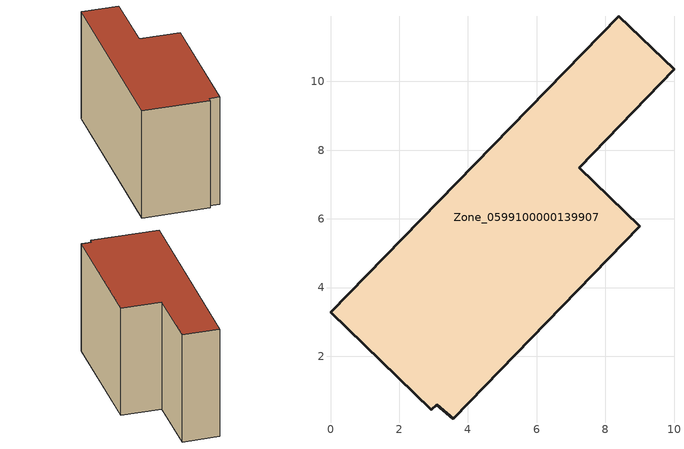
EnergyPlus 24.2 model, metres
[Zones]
Zone_0599100000139907
 floor ground (C_G): 3.09,0.59 2.93,0.45 0,3.28 8.39,11.9 10,10.35 7.24,7.49 9.01,5.78 3.57,0.18 z0
 wall outside (C_F): 8.39,11.9 0,3.28 2.93,0.45 3.09,0.59 3.57,0.18 9.01,5.78 7.24,7.49 10,10.35 8.39,11.9 z0:7.06
 roof outside (C_R): 3.09,0.59 3.57,0.18 9.01,5.78 7.24,7.49 10,10.35 8.39,11.9 0,3.28 2.93,0.45 z7.06
[BUILDING]
Pand.0599100000139907: North Axis=0; Terrain=City; Loads Convergence Tolerance Value=0.04; Temperature Convergence Tolerance Value=0.4; Solar Distribution=FullExterior; Maximum Number of Warmup Days=25; Minimum Number of Warmup Days=1
[Site:Location]
Rotterdam.The.Hague.AP_ZH_NLD Design_Conditions: Latitude=51.96; Longitude=4.45; Time Zone=1; Elevation=-4.5
[SITE:GROUNDTEMPERATURE:BUILDINGSURFACE]
18, 18, 18, 18, 18, 18, 18, 18, 18, 18, 18, 18
[MATERIAL] Thermal Absorptance=0.9; Solar Absorptance=0.7; Visible Absorptance=0.7
Name | Roughness | Thickness | Conductivity | Density | Specific Heat
G.TI.1946 | MediumSmooth | 0.15 | 1 | 540 | 1210
F.TI.1946 | Rough | 0.3 | 0.857143 | 1920 | 840
R.TI.1946 | MediumRough | 0.2 | 0.1 | 1500 | 1000
[CONSTRUCTION]
C_G: G.TI.1946
C_F: F.TI.1946
C_R: R.TI.1946
[ZONE]
Zone_0599100000139907: Type=1; Multiplier=1; Ceiling Height=Autocalculate; Volume=Autocalculate; Floor Area=autocalculate; Part of Total Floor Area=Yes
[ZONEINFILTRATION:DESIGNFLOWRATE]
Infil_Zone_0599100000139907: Zone or ZoneList or Space or SpaceList=Zone_0599100000139907; Schedule=AlwaysOn; Design Flow Rate Calculation Method=Flow/Area; Flow Rate per Floor Area=0.003; Constant Term Coefficient=1; Temperature Term Coefficient=0; Velocity Term Coefficient=0; Velocity Squared Term Coefficient=0
[HVACTEMPLATE:ZONE:IDEALLOADSAIRSYSTEM]
Zone_0599100000139907: Maximum Heating Supply Air Temperature=50; Minimum Cooling Supply Air Temperature=13; Maximum Heating Supply Air Humidity Ratio=0.0156; Minimum Cooling Supply Air Humidity Ratio=0.0077; Heating Limit=NoLimit; Cooling Limit=NoLimit; Dehumidification Control Type=ConstantSensibleHeatRatio; Cooling Sensible Heat Ratio=0.7; Dehumidification Setpoint=60; Humidification Control Type=None; Humidification Setpoint=30; Outdoor Air Method=None; Outdoor Air Flow Rate per Person=0.00944; Outdoor Air Flow Rate per Zone Floor Area=0; Outdoor Air Flow Rate per Zone=0; Demand Controlled Ventilation Type=None; Outdoor Air Economizer Type=NoEconomizer; Heat Recovery Type=None; Sensible Heat Recovery Effectiveness=0.7; Latent Heat Recovery Effectiveness=0.65
[ZONECONTROL:THERMOSTAT]
ThermostatControl_Zone_0599100000139907: Zone or ZoneList=Zone_0599100000139907; Control Type Schedule=DualSetpointControlType; Control 1=Thermostat_Zone_0599100000139907; Temperature Difference Between Cutout And Setpoint=0
[THERMOSTATSETPOINT:DUALSETPOINT]
Thermostat_Zone_0599100000139907: Heating Setpoint Temperature Schedule=HeatingSetpoint_Zone_0599100000139907; Cooling Setpoint Temperature Schedule=CoolingSetpoint_Zone_0599100000139907
[SCHEDULE:COMPACT]
HeatingSetpoint_Zone_0599100000139907: Through: 12/31, For: AllDays, Until: 24:00, 21
CoolingSetpoint_Zone_0599100000139907: Through: 12/31, For: AllDays, Until: 24:00, 24
DualSetpointControlType: Through: 12/31, For: AllDays, Until: 24:00, 4
AlwaysOn: Through: 12/31, For: AllDays, Until: 24:00, 1
